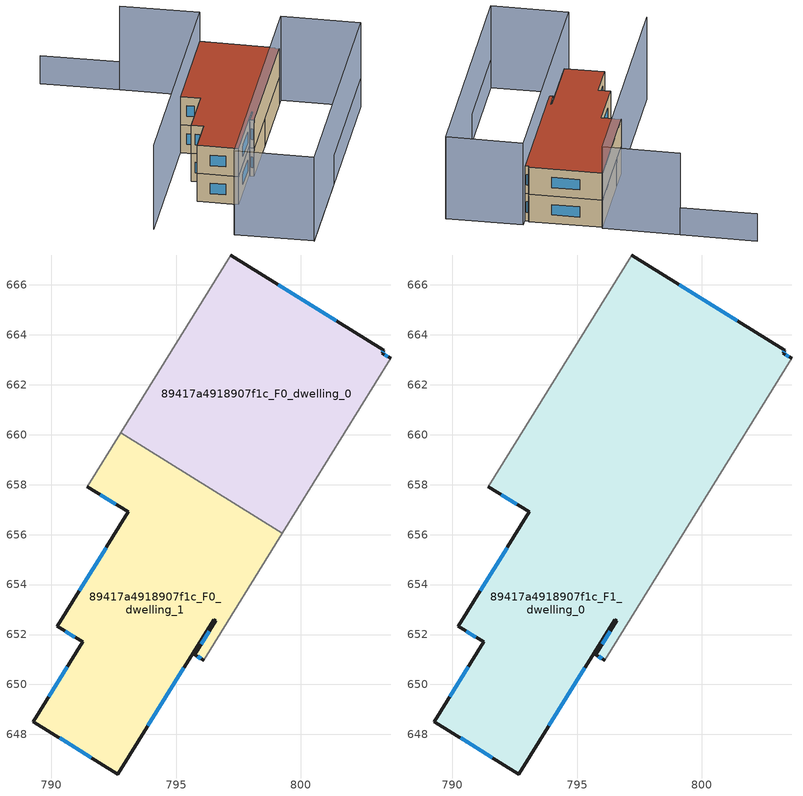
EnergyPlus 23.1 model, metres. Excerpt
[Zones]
89417a4918907f1c_F0_dwelling_0
 floor ground (EU_floor_Construction): 803.33,663.39 803.26,663.27 803.59,663.06 799.26,656.07 792.78,660.08 797.19,667.2 z0
 wall outside (EU_wall_Construction): 803.59,663.06 803.26,663.27 803.33,663.39 797.19,667.2 z0:3
 wall adiabatic (EU_wall_Construction): 797.19,667.2 792.78,660.08 / 799.26,656.07 803.59,663.06 z0:3
 wall to 89417a4918907f1c_F0_dwelling_1 (EU_wall_Construction): 792.78,660.08 799.26,656.07 z0:3
 window (EU_Window_Construction): 801.41,664.58 799.1,666.01 / 803.28,663.31 803.3,663.35 / 803.49,663.13 803.36,663.21 z0.93:2.07
89417a4918907f1c_F0_dwelling_1
 floor ground (EU_floor_Construction): 799.26,656.07 796.11,650.97 795.75,651.19 796.59,652.54 796.5,652.6 792.66,646.41 789.29,648.51 791.27,651.7 790.25,652.33 793.09,656.91 791.45,657.92 792.78,660.08 z0
 wall outside (EU_wall_Construction): 791.45,657.92 793.09,656.91 790.25,652.33 791.27,651.7 789.29,648.51 792.66,646.41 796.5,652.6 796.59,652.54 795.75,651.19 796.11,650.97 z0:3
 wall adiabatic (EU_wall_Construction): 792.78,660.08 791.45,657.92 / 796.11,650.97 799.26,656.07 z0:3
 window (EU_Window_Construction): 793.86,648.34 795.3,650.67 / 790.34,647.86 791.61,647.07 / 790.65,650.71 789.9,649.5 / 790.56,652.14 790.95,651.9 / 792.2,655.48 791.13,653.76 / 791.96,657.6 792.58,657.22 / 795.86,651.12 796,651.04 / 796.33,652.12 796.01,651.61 z0.93:2.07
89417a4918907f1c_F1_dwelling_0
 floor to 89417a4918907f1c_F0_dwelling_0 (EU_floor_Construction): 803.33,663.39 803.25,663.27 803.59,663.06 799.26,656.07 792.78,660.08 797.19,667.2 z3
 floor to 89417a4918907f1c_F0_dwelling_1 (EU_floor_Construction): 799.26,656.07 796.11,650.97 795.75,651.19 796.59,652.54 796.5,652.6 792.66,646.41 789.28,648.51 791.27,651.7 790.25,652.33 793.09,656.91 791.45,657.92 792.78,660.08 z3
 wall outside (EU_wall_Construction): 791.45,657.92 793.09,656.91 790.25,652.33 791.27,651.7 789.29,648.51 792.66,646.41 796.5,652.6 796.59,652.54 795.75,651.19 796.11,650.97 / 803.59,663.06 803.26,663.27 803.33,663.39 797.19,667.2 z3:6
 wall adiabatic (EU_wall_Construction): 797.19,667.2 791.45,657.92 / 796.11,650.97 803.59,663.06 z3:6
 window (EU_Window_Construction): 796.33,652.12 796.01,651.61 / 793.86,648.34 795.3,650.67 / 790.34,647.86 791.61,647.07 / 790.65,650.71 789.9,649.5 / 790.56,652.14 790.95,651.9 / 792.2,655.48 791.13,653.76 / 791.96,657.6 792.58,657.22 / 801.41,664.58 799.1,666.01 / 803.28,663.31 803.3,663.35 / 803.49,663.13 803.36,663.21 / 795.86,651.12 796,651.04 z3.93:5.07
 roof outside (EU_roof_Construction): 796.11,650.97 803.59,663.06 803.26,663.27 803.33,663.39 797.19,667.2 791.45,657.92 793.09,656.91 790.25,652.33 791.27,651.7 789.29,648.51 792.66,646.41 796.5,652.6 796.59,652.54 795.75,651.19 z6
shading: 796.52,637.15 810.52,659.79 / 784.38,675.38 790.81,671.41 z0:3; 790.8,671.39 797.29,667.37 / 797.29,667.37 783.46,645.01 / 810.52,659.79 796.53,637.16 / 796.53,637.16 790.05,641.17 / 790.05,641.17 804.05,663.8 / 804.05,663.8 810.52,659.79 z0:9
[Building]
EU S2 Campaign: North Axis=0; Terrain=City; Solar Distribution=FullExterior
[Site:Location]
Montreal-Trudeau.Intl.AP: Latitude=45.4667; Longitude=-73.75; Time Zone=-5; Elevation=36
[SizingPeriod:WeatherFileDays]
AnnualSizingPeriod: Begin Month=1; Begin Day of Month=1; End Month=12; End Day of Month=31; Day of Week for Start Day=Monday; Use Weather File Daylight Saving Period=No; Use Weather File Rain and Snow Indicators=No
[MATERIAL]
EU_InternalMass_Material: Roughness=MediumRough; Thickness=0.1; Conductivity=1; Density=1800; Specific Heat=900; Thermal Absorptance=0.9; Solar Absorptance=0.7; Visible Absorptance=0.7
[MATERIAL:NOMASS] Roughness=MediumRough; Thermal Absorptance=0.9; Solar Absorptance=0.7; Visible Absorptance=0.7
Name | Thermal Resistance
EU_wall_NoMass; EU_floor_NoMass | 1.36485
EU_roof_NoMass | 2.55992
[WINDOWMATERIAL:SIMPLEGLAZINGSYSTEM]
EU_Window_SimpleGlazing: UFactor=3.92339; Solar Heat Gain Coefficient=0.8; Visible Transmittance=0.8
[CONSTRUCTION]
EU_wall_Construction: EU_wall_NoMass
EU_roof_Construction: EU_roof_NoMass
EU_floor_Construction: EU_floor_NoMass
EU_Window_Construction: EU_Window_SimpleGlazing
EU_InternalMass_Construction: EU_InternalMass_Material
[ZONE] Type=1; Multiplier=1; Ceiling Height=autocalculate; Floor Area=autocalculate; Part of Total Floor Area=Yes
Name | Volume
89417a4918907f1c_F0_dwelling_0 | 191.292
89417a4918907f1c_F1_dwelling_0 | 382.59
89417a4918907f1c_F0_dwelling_1 | 191.298
[INTERNALMASS] Construction=EU_InternalMass_Construction
Name | Zone or ZoneList | Surface Area
89417a4918907f1c_F0_dwelling_0_EU_InternalMass | 89417a4918907f1c_F0_dwelling_0 | 63.7636
89417a4918907f1c_F0_dwelling_1_EU_InternalMass | 89417a4918907f1c_F0_dwelling_1 | 63.766
89417a4918907f1c_F1_dwelling_0_EU_InternalMass | 89417a4918907f1c_F1_dwelling_0 | 127.534
[OTHEREQUIPMENT] Fuel Type=Electricity; Design Level Calculation Method=Watts/Area; Power per Zone Floor Area=1; Fraction Latent=0; Fraction Radiant=0; Fraction Lost=0; Carbon Dioxide Generation Rate=0; EndUse Subcategory=EU_Step8_InternalGains
Name | Zone or ZoneList or Space or SpaceList | Schedule
EU_Step8_InternalGain_89417a4918907f1c_F0_dwelling_0_f000 | 89417a4918907f1c_F0_dwelling_0 | EU_Step8_GainSchedule_89417a4918907f1c_F0_dwelling_0_f000
EU_Step8_InternalGain_89417a4918907f1c_F0_dwelling_1_f000 | 89417a4918907f1c_F0_dwelling_1 | EU_Step8_GainSchedule_89417a4918907f1c_F0_dwelling_1_f000
EU_Step8_InternalGain_89417a4918907f1c_F1_dwelling_0_f000 | 89417a4918907f1c_F1_dwelling_0 | EU_Step8_GainSchedule_89417a4918907f1c_F1_dwelling_0_f000
[ZONEVENTILATION:DESIGNFLOWRATE] Schedule=EU_AlwaysOn; Design Flow Rate Calculation Method=AirChanges/Hour; Air Changes per Hour=0.860309; Ventilation Type=Natural; Fan Pressure Rise=0; Fan Total Efficiency=1; Constant Term Coefficient=1; Temperature Term Coefficient=0; Velocity Term Coefficient=0; Velocity Squared Term Coefficient=0; Minimum Indoor Temperature=-100; Maximum Indoor Temperature=100; Delta Temperature=-100; Minimum Outdoor Temperature=-100; Maximum Outdoor Temperature=100; Maximum Wind Speed=40
Name | Zone or ZoneList or Space or SpaceList
EU_ConstantAir_89417a4918907f1c_F0_dwelling_0 | 89417a4918907f1c_F0_dwelling_0
EU_ConstantAir_89417a4918907f1c_F0_dwelling_1 | 89417a4918907f1c_F0_dwelling_1
EU_ConstantAir_89417a4918907f1c_F1_dwelling_0 | 89417a4918907f1c_F1_dwelling_0
[HVACTEMPLATE:THERMOSTAT] Constant Heating Setpoint=20; Constant Cooling Setpoint=50
EU_HeatOnly_89417a4918907f1c_F0_dwelling_0; EU_HeatOnly_89417a4918907f1c_F0_dwelling_1; EU_HeatOnly_89417a4918907f1c_F1_dwelling_0
[HVACTEMPLATE:ZONE:IDEALLOADSAIRSYSTEM] System Availability Schedule=EU_AlwaysOn; Maximum Heating Supply Air Temperature=50; Minimum Cooling Supply Air Temperature=13; Maximum Heating Supply Air Humidity Ratio=0.0156; Minimum Cooling Supply Air Humidity Ratio=0.0077; Heating Limit=NoLimit; Cooling Limit=NoLimit; Heating Availability Schedule=EU_AlwaysOn; Cooling Availability Schedule=EU_CoolingOff; Dehumidification Control Type=ConstantSensibleHeatRatio; Cooling Sensible Heat Ratio=0.7; Dehumidification Setpoint=60; Humidification Control Type=None; Humidification Setpoint=30; Outdoor Air Method=None; Outdoor Air Flow Rate per Person=0.00944; Outdoor Air Flow Rate per Zone Floor Area=0; Outdoor Air Flow Rate per Zone=0; Demand Controlled Ventilation Type=None; Outdoor Air Economizer Type=NoEconomizer; Heat Recovery Type=None; Sensible Heat Recovery Effectiveness=0.7; Latent Heat Recovery Effectiveness=0.65
Name | Template Thermostat
89417a4918907f1c_F0_dwelling_0 | EU_HeatOnly_89417a4918907f1c_F0_dwelling_0
89417a4918907f1c_F0_dwelling_1 | EU_HeatOnly_89417a4918907f1c_F0_dwelling_1
89417a4918907f1c_F1_dwelling_0 | EU_HeatOnly_89417a4918907f1c_F1_dwelling_0
[SIZING:ZONE] Zone Cooling Design Supply Air Temperature Input Method=SupplyAirTemperature; Zone Cooling Design Supply Air Temperature=13; Zone Heating Design Supply Air Temperature Input Method=SupplyAirTemperature; Zone Heating Design Supply Air Temperature=50; Zone Cooling Design Supply Air Humidity Ratio=0.008; Zone Heating Design Supply Air Humidity Ratio=0.008; Cooling Design Air Flow Method=DesignDay; Cooling Design Air Flow Rate=0; Cooling Minimum Air Flow per Zone Floor Area=0.000762; Cooling Minimum Air Flow=0; Cooling Minimum Air Flow Fraction=0.2; Heating Design Air Flow Method=DesignDay; Heating Design Air Flow Rate=0; Heating Maximum Air Flow per Zone Floor Area=0.002032; Heating Maximum Air Flow=0.141576; Heating Maximum Air Flow Fraction=0.3; Account for Dedicated Outdoor Air System=No; Dedicated Outdoor Air System Control Strategy=NeutralSupplyAir; Dedicated Outdoor Air Low Setpoint Temperature for Design=autosize; Dedicated Outdoor Air High Setpoint Temperature for Design=autosize; Zone Load Sizing Method=Sensible Load Only No Latent Load; Zone Latent Cooling Design Supply Air Humidity Ratio Input Method=HumidityRatioDifference; Zone Cooling Design Supply Air Humidity Ratio Difference=0.005; Zone Latent Heating Design Supply Air Humidity Ratio Input Method=HumidityRatioDifference; Zone Humidification Design Supply Air Humidity Ratio Difference=0.005
89417a4918907f1c_F0_dwelling_0; 89417a4918907f1c_F0_dwelling_1; 89417a4918907f1c_F1_dwelling_0
[SCHEDULE:CONSTANT]
Name | Hourly Value
EU_AlwaysOn | 1
EU_CoolingOff | 0
[SCHEDULE:FILE] Column Number=1; Rows to Skip at Top=0; Number of Hours of Data=8760; Column Separator=Comma; Interpolate to Timestep=No; Minutes per Item=60; Adjust Schedule for Daylight Savings=Yes
Name | File
EU_Step8_GainSchedule_89417a4918907f1c_F0_dwelling_0_f000 | ../../schedules/89417a4918907f1c/89417a4918907f1c_F0_dwelling_0_f000_gain.csv
EU_Step8_GainSchedule_89417a4918907f1c_F0_dwelling_1_f000 | ../../schedules/89417a4918907f1c/89417a4918907f1c_F0_dwelling_1_f000_gain.csv
EU_Step8_GainSchedule_89417a4918907f1c_F1_dwelling_0_f000 | ../../schedules/89417a4918907f1c/89417a4918907f1c_F1_dwelling_0_f000_gain.csv
